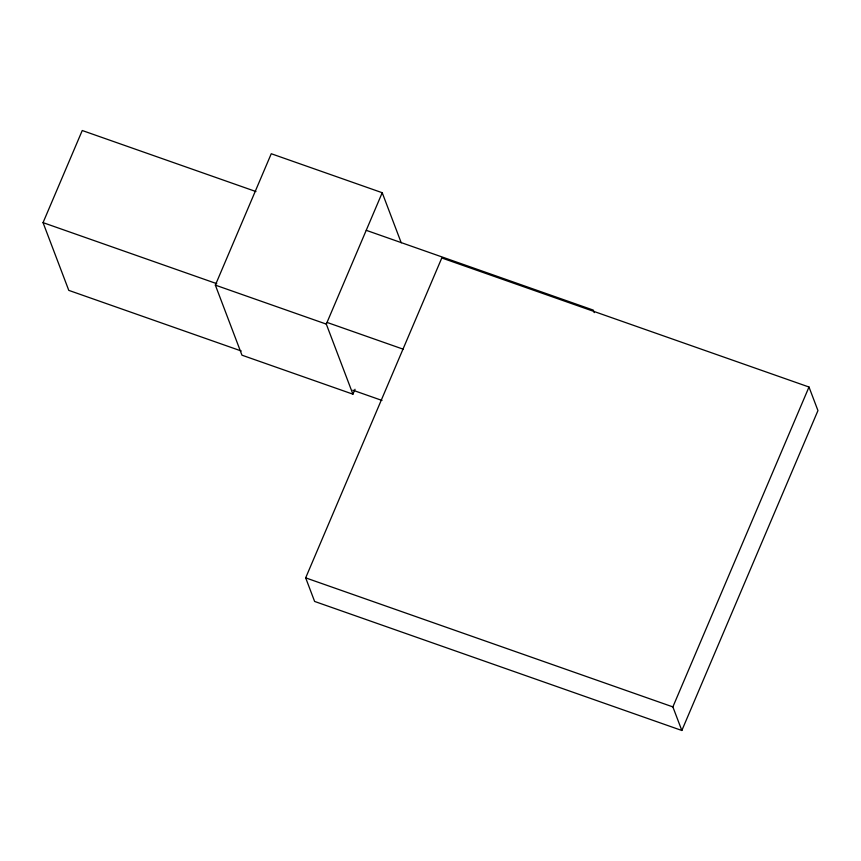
<?xml version="1.0" encoding="UTF-8"?>
<svg xmlns="http://www.w3.org/2000/svg" width="861" height="861" viewBox="0 0 861 861"><rect width="100%" height="100%" fill="white"/><g stroke="black" fill="none" stroke-linecap="round" stroke-linejoin="round"><path stroke-width="1.29" d="M241.241 350.976L68.783 290.372L43.05 222.633L82.247 130.517L255.965 191.562M355.023 389.269L352.924 394.177L241.963 355.184L215.347 285.12L271.258 153.732L382.219 192.724L401.226 242.78M352.924 394.177L326.308 324.113L382.219 192.724M305.666 577.86L441.79 257.977L808.996 387.019L817.95 410.589L681.837 730.483L314.62 601.441L305.666 577.86L672.871 706.903L681.837 730.483M672.871 706.903L808.996 387.019M366.291 230.339L593.272 310.1L594.219 312.608M43.05 222.633L216.778 283.678M327.094 322.445L403.174 349.179M215.347 285.12L326.308 324.113M352.827 390.184L381.993 400.44"/></g></svg>
